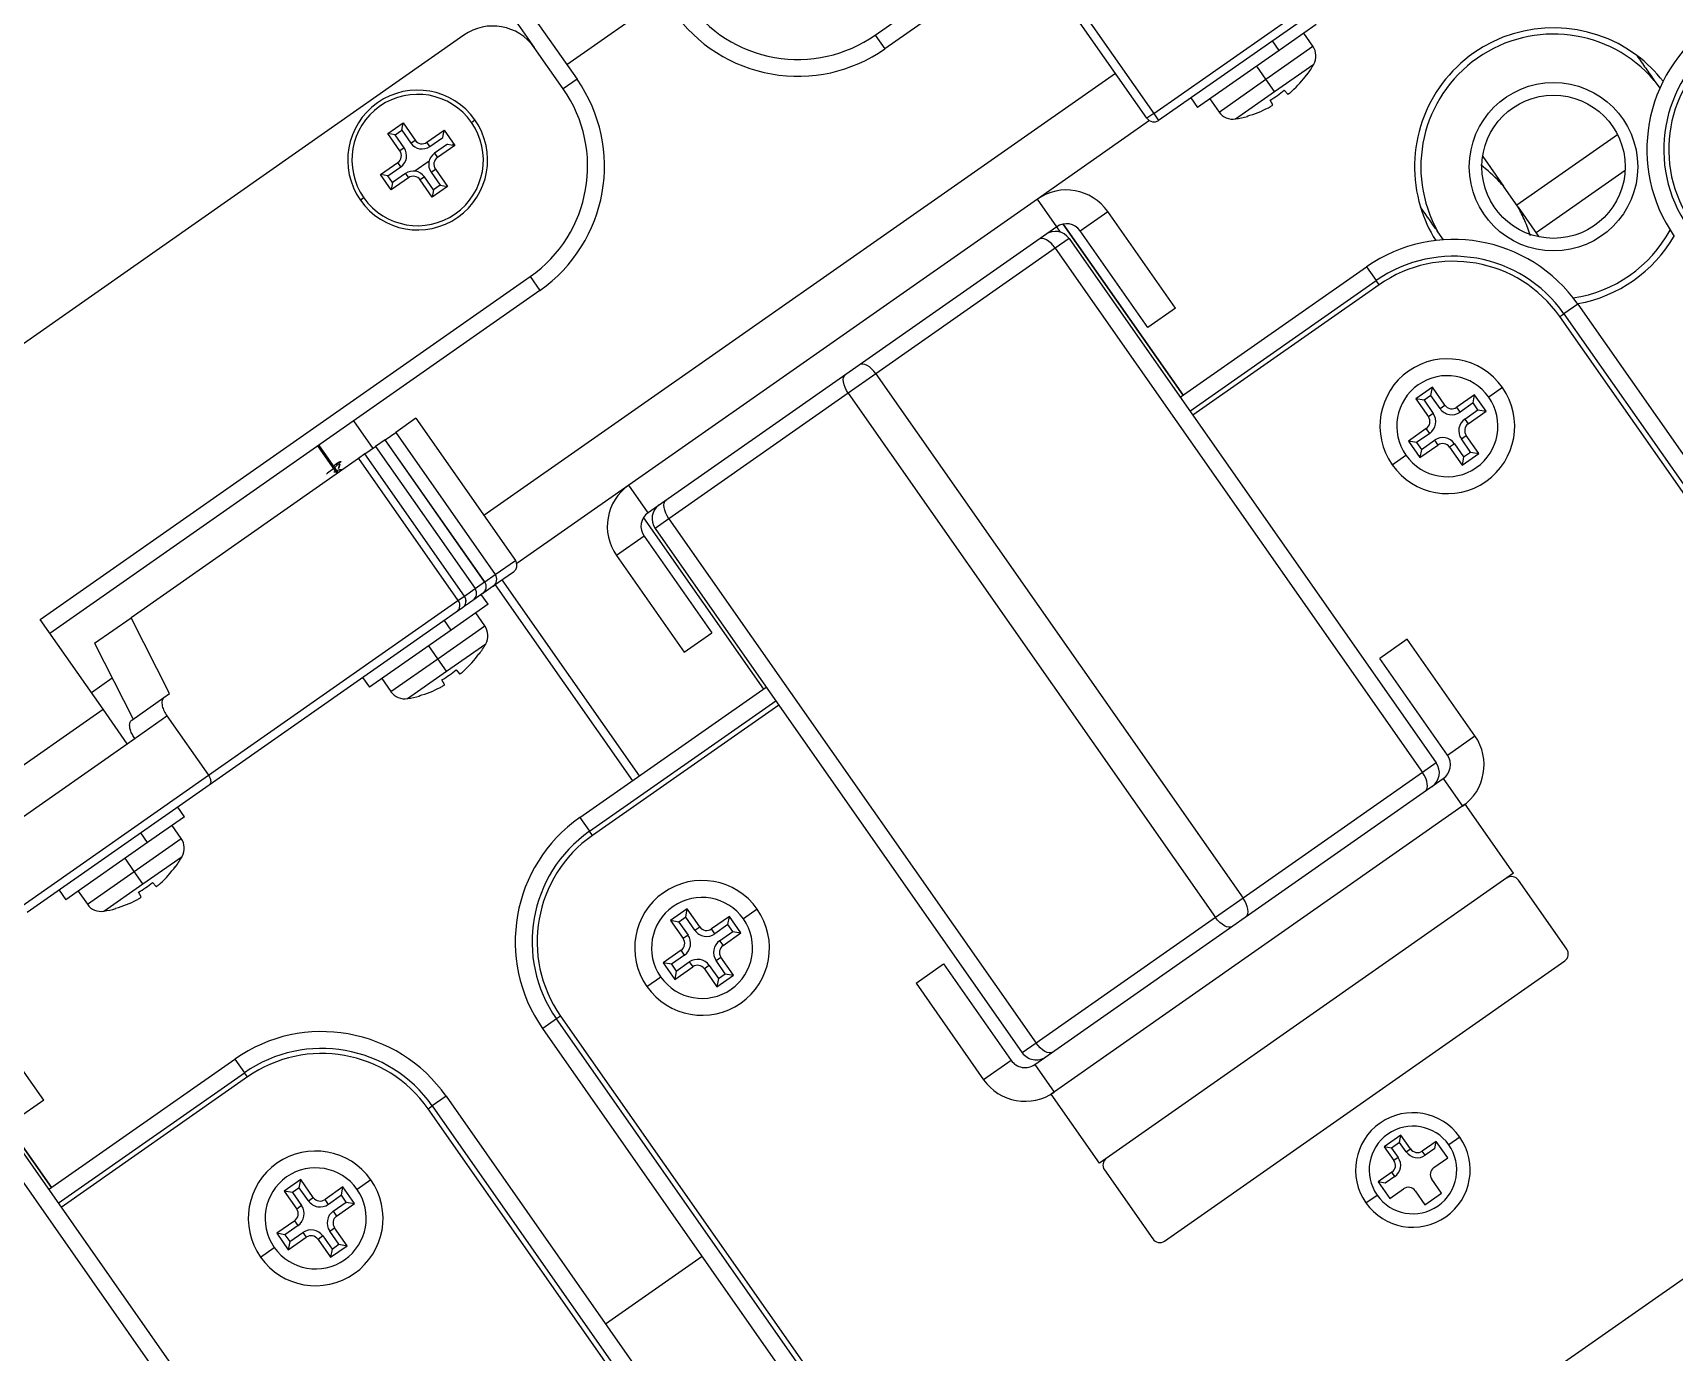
# Model space of a CAD drawing. Header units: millimetres. Extents: x 152904052 to 153933663, y 538271515 to 539240469.
# Drawn here: x 153458949.4 to 153459046.9, y 538574072.4 to 538574150.7 of the extents above; entities that cross this region are included whole.
import ezdxf

# ---------------------------------------------------------------- set-up
doc = ezdxf.new("R2010")
doc.units = ezdxf.units.MM
doc.layers.add('POWR', color=5, linetype='Continuous')

msp = doc.modelspace()

# ---------------------------------------------------------------- linework, layer by layer
at = {"layer": 'POWR', "color": 7}
for p, q in [((153458948.225, 538574194.108), (153458979.198, 538574149.873)), ((153458949.044, 538574194.681), (153458981.738, 538574147.99)), ((153458999.433, 538574150.614), (153459010.492, 538574158.357)), ((153459011.065, 538574157.538), (153459000.007, 538574149.794)), ((153459015.565, 538574145.673), (153459009.657, 538574154.11)), ((153459010.067, 538574154.397), (153459015.975, 538574145.96)), ((153458986.87, 538574152.865), (153458981.136, 538574148.85)), ((153459015.975, 538574145.96), (153459027.033, 538574153.703)), ((153459027.074, 538574153.121), (153459016.261, 538574145.55)), ((153459025.608, 538574151.24), (153459023.414, 538574149.704)), ((153458975.02, 538574150.61), (153458920.137, 538574112.181)), ((153458999.433, 538574150.614), (153459000.007, 538574149.794)), ((153459022.629, 538574147.996), (153459025.414, 538574149.946)), ((153459023.414, 538574149.704), (153459023.013, 538574150.277)), ((153459025.414, 538574149.946), (153459024.87, 538574150.724)), ((153458980.919, 538574147.416), (153458979.198, 538574149.873)), ((153459023.414, 538574149.704), (153459018.563, 538574146.307)), ((153459013.701, 538574148.335), (153458976.215, 538574122.088)), ((153458981.738, 538574147.99), (153458980.919, 538574147.416)), ((153459019.844, 538574146.046), (153459022.629, 538574147.996)), ((153459022.629, 538574147.996), (153459022.085, 538574148.773)), ((153459023.145, 538574147.259), (153459022.629, 538574147.996)), ((153459023.145, 538574147.259), (153459025.469, 538574148.886)), ((153459025.068, 538574148.29), (153459025.081, 538574148.274)), ((153459020.822, 538574145.632), (153459023.145, 538574147.259)), ((153459023.716, 538574147.343), (153459023.919, 538574147.102)), ((153459045.679, 538574147.92), (153459046.006, 538574147.453)), ((153459018.161, 538574146.88), (153459018.563, 538574146.307)), ((153459019.3, 538574146.823), (153459019.844, 538574146.046)), ((153459023.029, 538574146.479), (153459022.871, 538574146.752)), ((153458970.507, 538574144.764), (153458971.408, 538574145.395)), ((153458971.333, 538574144.968), (153458971.408, 538574145.395)), ((153458971.408, 538574145.395), (153458972.125, 538574144.371)), ((153458975.471, 538574145.433), (153458975.676, 538574145.576)), ((153459015.714, 538574145.533), (153459009.06, 538574140.874)), ((153459015.975, 538574145.96), (153459015.565, 538574145.673)), ((153459015.975, 538574145.96), (153459016.261, 538574145.55)), ((153459021.53, 538574145.787), (153459021.52, 538574145.805)), ((153458971.224, 538574143.74), (153458970.507, 538574144.764)), ((153458970.934, 538574144.689), (153458970.507, 538574144.764)), ((153458970.934, 538574144.689), (153458971.333, 538574144.968)), ((153458971.475, 538574143.916), (153458970.934, 538574144.689)), ((153458971.333, 538574144.968), (153458971.873, 538574144.195)), ((153458971.873, 538574144.195), (153458972.125, 538574144.371)), ((153458972.821, 538574144.249), (153458973.845, 538574144.966)), ((153458972.997, 538574143.997), (153458972.821, 538574144.249)), ((153458972.997, 538574143.997), (153458973.77, 538574144.538)), ((153458974.049, 538574144.14), (153458973.276, 538574143.599)), ((153458974.476, 538574144.064), (153458973.452, 538574143.347)), ((153458973.77, 538574144.538), (153458973.845, 538574144.966)), ((153458973.845, 538574144.966), (153458974.476, 538574144.064)), ((153458974.049, 538574144.14), (153458974.476, 538574144.064)), ((153458974.419, 538574144.146), (153458974.337, 538574144.089)), ((153459043.501, 538574144.696), (153459037.518, 538574140.507)), ((153458971.475, 538574143.916), (153458971.224, 538574143.74)), ((153458972.953, 538574143.12), (153458972.117, 538574142.534)), ((153458973.276, 538574143.599), (153458973.452, 538574143.347)), ((153459035.493, 538574143.399), (153459036.72, 538574141.646)), ((153458970.077, 538574142.327), (153458971.101, 538574143.044)), ((153458970.708, 538574141.426), (153458970.077, 538574142.327)), ((153458970.505, 538574142.252), (153458970.077, 538574142.327)), ((153458970.505, 538574142.252), (153458971.277, 538574142.793)), ((153458970.783, 538574141.853), (153458970.505, 538574142.252)), ((153458971.732, 538574142.143), (153458970.708, 538574141.426)), ((153458971.556, 538574142.394), (153458970.783, 538574141.853)), ((153458971.277, 538574142.793), (153458971.101, 538574143.044)), ((153458971.556, 538574142.394), (153458971.732, 538574142.143)), ((153458972.68, 538574142.196), (153458972.428, 538574142.02)), ((153458973.221, 538574141.424), (153458972.68, 538574142.196)), ((153458973.078, 538574142.475), (153458973.329, 538574142.651)), ((153458973.078, 538574142.475), (153458973.619, 538574141.703)), ((153458973.329, 538574142.651), (153458974.046, 538574141.627)), ((153459043.943, 538574142.565), (153459038.664, 538574138.869)), ((153458970.783, 538574141.853), (153458970.708, 538574141.426)), ((153458973.145, 538574140.996), (153458972.428, 538574142.02)), ((153458974.046, 538574141.627), (153458973.145, 538574140.996)), ((153458973.221, 538574141.424), (153458973.145, 538574140.996)), ((153458973.619, 538574141.703), (153458973.221, 538574141.424)), ((153458973.619, 538574141.703), (153458974.046, 538574141.627)), ((153459037.6, 538574140.389), (153459036.72, 538574141.646)), ((153458969.082, 538574140.959), (153458968.877, 538574140.815)), ((153459009.06, 538574140.874), (153458984.814, 538574123.896)), ((153459010.208, 538574139.236), (153459009.06, 538574140.874)), ((153459011.6, 538574138.99), (153459013.239, 538574140.138)), ((153459017.254, 538574134.403), (153459013.239, 538574140.138)), ((153459037.6, 538574140.389), (153459038.828, 538574138.636)), ((153459010.208, 538574139.236), (153458985.961, 538574122.258)), ((153459010.198, 538574139.229), (153459010.418, 538574138.914)), ((153459010.584, 538574139.397), (153459017.706, 538574129.227)), ((153459017.706, 538574129.227), (153459010.585, 538574139.397)), ((153459010.945, 538574138.532), (153459010.126, 538574137.958)), ((153459010.945, 538574138.532), (153459032.741, 538574107.404)), ((153459015.615, 538574133.256), (153459011.6, 538574138.99)), ((153459033.166, 538574138.462), (153459032.839, 538574138.929)), ((153459010.126, 538574137.958), (153458999.477, 538574130.501)), ((153459010.126, 538574137.958), (153459031.922, 538574106.83)), ((153458949.874, 538574115.912), (153458978.954, 538574136.274)), ((153458978.954, 538574136.274), (153458979.528, 538574135.455)), ((153459017.541, 538574129.111), (153459028.6, 538574136.855)), ((153459028.6, 538574136.855), (153459029.173, 538574136.035)), ((153458979.528, 538574135.455), (153458950.448, 538574115.093)), ((153459018.115, 538574128.292), (153459029.173, 538574136.035)), ((153459029.345, 538574135.79), (153459018.287, 538574128.046)), ((153459029.345, 538574135.79), (153459029.173, 538574136.035)), ((153459017.254, 538574134.403), (153459015.615, 538574133.256)), ((153459041.134, 538574134.644), (153459040.315, 538574134.071)), ((153459041.134, 538574134.644), (153459073.828, 538574087.953)), ((153459040.069, 538574133.899), (153459040.315, 538574134.071)), ((153459070.292, 538574090.736), (153459040.069, 538574133.899)), ((153459040.315, 538574134.071), (153459071.288, 538574089.837)), ((153458999.477, 538574130.501), (153458997.839, 538574129.354)), ((153458999.477, 538574130.501), (153459021.273, 538574099.374)), ((153459032.508, 538574129.703), (153459031.525, 538574129.015)), ((153459032.422, 538574129.214), (153459032.508, 538574129.703)), ((153459033.254, 538574128.638), (153459032.508, 538574129.703)), ((153459036.67, 538574129.687), (153459035.851, 538574129.114)), ((153458997.839, 538574129.354), (153458987.19, 538574121.898)), ((153458997.839, 538574129.354), (153459019.634, 538574098.227)), ((153459031.525, 538574129.015), (153459032.271, 538574127.95)), ((153459032.015, 538574128.929), (153459031.525, 538574129.015)), ((153459032.422, 538574129.214), (153459032.015, 538574128.929)), ((153459032.015, 538574128.929), (153459032.559, 538574128.152)), ((153459032.966, 538574128.437), (153459032.422, 538574129.214)), ((153459032.966, 538574128.437), (153459033.254, 538574128.638)), ((153459035.015, 538574129.261), (153459033.95, 538574128.516)), ((153459034.152, 538574128.228), (153459033.95, 538574128.516)), ((153459034.929, 538574128.772), (153459034.152, 538574128.228)), ((153459034.929, 538574128.772), (153459035.015, 538574129.261)), ((153459035.214, 538574128.364), (153459034.929, 538574128.772)), ((153459035.704, 538574128.278), (153459035.015, 538574129.261)), ((153458968.469, 538574127.712), (153458969.617, 538574126.073)), ((153458972.172, 538574127.863), (153458970.976, 538574127.025)), ((153458972.172, 538574127.863), (153458978.08, 538574119.425)), ((153459032.559, 538574128.152), (153459032.271, 538574127.95)), ((153459034.437, 538574127.82), (153459035.214, 538574128.364)), ((153459034.437, 538574127.82), (153459034.639, 538574127.533)), ((153459034.639, 538574127.533), (153459035.704, 538574128.278)), ((153459035.214, 538574128.364), (153459035.704, 538574128.278)), ((153458970.347, 538574126.585), (153458969.776, 538574126.185)), ((153458970.347, 538574126.585), (153458970.349, 538574126.587)), ((153458976.255, 538574118.148), (153458970.347, 538574126.585)), ((153458970.349, 538574126.587), (153458970.976, 538574127.025)), ((153458976.257, 538574118.149), (153458970.349, 538574126.587)), ((153458970.976, 538574127.025), (153458976.884, 538574118.588)), ((153459032.148, 538574127.254), (153459031.083, 538574126.508)), ((153459031.083, 538574126.508), (153459031.772, 538574125.525)), ((153459031.573, 538574126.422), (153459031.083, 538574126.508)), ((153459032.35, 538574126.966), (153459031.573, 538574126.422)), ((153459031.858, 538574126.014), (153459032.635, 538574126.558)), ((153459032.35, 538574126.966), (153459032.148, 538574127.254)), ((153459032.635, 538574126.558), (153459032.837, 538574126.271)), ((153459034.228, 538574126.635), (153459034.516, 538574126.836)), ((153459034.772, 538574125.858), (153459034.228, 538574126.635)), ((153459035.262, 538574125.771), (153459034.516, 538574126.836)), ((153458967.499, 538574124.591), (153458966.352, 538574126.229)), ((153458967.569, 538574124.639), (153458966.421, 538574126.278)), ((153458969.147, 538574125.745), (153458968.764, 538574125.476)), ((153458969.147, 538574125.745), (153458969.149, 538574125.746)), ((153458975.055, 538574117.308), (153458969.147, 538574125.745)), ((153458969.149, 538574125.746), (153458969.776, 538574126.185)), ((153458975.057, 538574117.309), (153458969.149, 538574125.746)), ((153458969.776, 538574126.185), (153458975.684, 538574117.748)), ((153459030.117, 538574125.099), (153459030.936, 538574125.672)), ((153459031.573, 538574126.422), (153459031.858, 538574126.014)), ((153459031.772, 538574125.525), (153459032.837, 538574126.271)), ((153459031.858, 538574126.014), (153459031.772, 538574125.525)), ((153459033.821, 538574126.349), (153459033.533, 538574126.148)), ((153459033.533, 538574126.148), (153459034.279, 538574125.083)), ((153459033.821, 538574126.349), (153459034.365, 538574125.572)), ((153459034.279, 538574125.083), (153459035.262, 538574125.771)), ((153459034.365, 538574125.572), (153459034.279, 538574125.083)), ((153459034.365, 538574125.572), (153459034.772, 538574125.858)), ((153459034.772, 538574125.858), (153459035.262, 538574125.771)), ((153458968.764, 538574125.476), (153458955.264, 538574116.024)), ((153458967.527, 538574125.221), (153458967.299, 538574125.024)), ((153458967.359, 538574125.103), (153458967.527, 538574125.221)), ((153458967.811, 538574124.809), (153458967.623, 538574124.811)), ((153458968.764, 538574125.476), (153458974.671, 538574117.039)), ((153458984.814, 538574123.896), (153458978.155, 538574119.234)), ((153458985.961, 538574122.258), (153458984.814, 538574123.896)), ((153458985.68, 538574121.959), (153458992.801, 538574111.788)), ((153458987.19, 538574121.898), (153458986.37, 538574121.324)), ((153458986.412, 538574122.574), (153458986.43, 538574122.548)), ((153458987.19, 538574121.898), (153459008.986, 538574090.77)), ((153458985.715, 538574120.865), (153458984.077, 538574119.718)), ((153458985.715, 538574120.865), (153458989.73, 538574115.131)), ((153458986.37, 538574121.324), (153459008.166, 538574090.196)), ((153458984.077, 538574119.718), (153458988.092, 538574113.984)), ((153458977.957, 538574118.729), (153458976.762, 538574117.892)), ((153458976.884, 538574118.588), (153458978.08, 538574119.425)), ((153458975.057, 538574117.309), (153458975.684, 538574117.748)), ((153458975.684, 538574117.748), (153458976.255, 538574118.148)), ((153458976.255, 538574118.148), (153458976.257, 538574118.149)), ((153458976.257, 538574118.149), (153458976.884, 538574118.588)), ((153458976.762, 538574117.892), (153458976.353, 538574117.606)), ((153458976.886, 538574117.979), (153458985.031, 538574106.347)), ((153458985.441, 538574106.634), (153458977.296, 538574118.266)), ((153458959.863, 538574106.67), (153458974.671, 538574117.039)), ((153458976.458, 538574116.825), (153458974.265, 538574115.289)), ((153458974.671, 538574117.039), (153458975.055, 538574117.308)), ((153458975.055, 538574117.308), (153458975.057, 538574117.309)), ((153458975.153, 538574116.766), (153458975.109, 538574116.83)), ((153458975.153, 538574116.766), (153458975.125, 538574116.746)), ((153458975.562, 538574117.052), (153458975.153, 538574116.766)), ((153458976.133, 538574117.452), (153458975.562, 538574117.052)), ((153458976.458, 538574116.825), (153458976.057, 538574117.399)), ((153458976.325, 538574117.586), (153458976.134, 538574117.453)), ((153458976.353, 538574117.606), (153458976.309, 538574117.67)), ((153458976.353, 538574117.606), (153458976.325, 538574117.586)), ((153458953.603, 538574110.588), (153458949.874, 538574115.912)), ((153458953.094, 538574114.505), (153458955.264, 538574116.024)), ((153458957.555, 538574111.524), (153458955.264, 538574116.024)), ((153458974.556, 538574116.348), (153458959.903, 538574106.088)), ((153458974.265, 538574115.289), (153458973.864, 538574115.863)), ((153458974.933, 538574116.612), (153458974.556, 538574116.348)), ((153458975.125, 538574116.746), (153458974.934, 538574116.613)), ((153458976.265, 538574115.532), (153458975.721, 538574116.309)), ((153458974.265, 538574115.289), (153458969.414, 538574111.892)), ((153458973.48, 538574113.582), (153458976.265, 538574115.532)), ((153458988.092, 538574113.984), (153458989.73, 538574115.131)), ((153458953.094, 538574114.505), (153458955.385, 538574110.005)), ((153458973.48, 538574113.582), (153458972.936, 538574114.359)), ((153458973.996, 538574112.845), (153458976.32, 538574114.472)), ((153458975.918, 538574113.875), (153458975.932, 538574113.859)), ((153459031.02, 538574114.744), (153459029.381, 538574113.597)), ((153459035.035, 538574109.01), (153459031.02, 538574114.744)), ((153458970.695, 538574111.632), (153458973.48, 538574113.582)), ((153458973.996, 538574112.845), (153458973.48, 538574113.582)), ((153458974.567, 538574112.929), (153458974.77, 538574112.687)), ((153459033.396, 538574107.863), (153459029.381, 538574113.597)), ((153458954.148, 538574112.435), (153458952.914, 538574111.571)), ((153458969.012, 538574112.466), (153458969.414, 538574111.892)), ((153458970.151, 538574112.409), (153458970.695, 538574111.632)), ((153458971.673, 538574111.218), (153458973.996, 538574112.845)), ((153458973.88, 538574112.064), (153458973.722, 538574112.337)), ((153458981.908, 538574104.161), (153458992.967, 538574111.904)), ((153458955.305, 538574109.948), (153458957.217, 538574111.287)), ((153458957.217, 538574111.287), (153458957.555, 538574111.524)), ((153458972.381, 538574111.373), (153458972.371, 538574111.391)), ((153458982.482, 538574103.342), (153458993.54, 538574111.085)), ((153458947.049, 538574105.999), (153458953.603, 538574110.588)), ((153458955.037, 538574108.54), (153458953.603, 538574110.588)), ((153458955.037, 538574108.54), (153458957.396, 538574110.192)), ((153458957.396, 538574110.192), (153458959.863, 538574106.67)), ((153458993.712, 538574110.839), (153458982.654, 538574103.096)), ((153459033.396, 538574107.863), (153459035.035, 538574109.01)), ((153458948.483, 538574103.951), (153458955.037, 538574108.54)), ((153459032.741, 538574107.404), (153459031.922, 538574106.83)), ((153458948.804, 538574098.926), (153458959.863, 538574106.67)), ((153458959.903, 538574106.088), (153458949.091, 538574098.517)), ((153459008.904, 538574089.492), (153459033.151, 538574106.47)), ((153459031.922, 538574106.83), (153459021.273, 538574099.374)), ((153459033.151, 538574106.47), (153459034.298, 538574104.832)), ((153458958.437, 538574104.207), (153458956.244, 538574102.671)), ((153458958.437, 538574104.207), (153458958.036, 538574104.78)), ((153458981.908, 538574104.161), (153458982.482, 538574103.342)), ((153459034.462, 538574104.946), (153459009.887, 538574087.739)), ((153459037.33, 538574100.851), (153459034.462, 538574104.946)), ((153458956.244, 538574102.671), (153458955.842, 538574103.244)), ((153458958.244, 538574102.913), (153458957.7, 538574103.69)), ((153458982.654, 538574103.096), (153458982.482, 538574103.342)), ((153458956.244, 538574102.671), (153458951.392, 538574099.274)), ((153458955.459, 538574100.963), (153458958.244, 538574102.913)), ((153458955.459, 538574100.963), (153458954.915, 538574101.74)), ((153458955.975, 538574100.226), (153458958.298, 538574101.853)), ((153458957.897, 538574101.256), (153458957.911, 538574101.24)), ((153458952.674, 538574099.013), (153458955.459, 538574100.963)), ((153458953.652, 538574098.599), (153458955.975, 538574100.226)), ((153458955.975, 538574100.226), (153458955.459, 538574100.963)), ((153458956.546, 538574100.31), (153458956.748, 538574100.068)), ((153459037.33, 538574100.851), (153459012.755, 538574083.643)), ((153459040.484, 538574096.345), (153459037.616, 538574100.441)), ((153458950.991, 538574099.847), (153458951.392, 538574099.274)), ((153458952.13, 538574099.79), (153458952.674, 538574099.013)), ((153458955.859, 538574099.445), (153458955.701, 538574099.719)), ((153459021.273, 538574099.374), (153459019.634, 538574098.227)), ((153458954.36, 538574098.754), (153458954.349, 538574098.772)), ((153458988.274, 538574098.73), (153458987.291, 538574098.042)), ((153458988.188, 538574098.241), (153458988.274, 538574098.73)), ((153458989.02, 538574097.665), (153458988.274, 538574098.73)), ((153458990.781, 538574098.288), (153458989.716, 538574097.542)), ((153458990.695, 538574097.799), (153458990.781, 538574098.288)), ((153458991.469, 538574097.305), (153458990.781, 538574098.288)), ((153458992.436, 538574098.714), (153458991.617, 538574098.141)), ((153458987.291, 538574098.042), (153458988.037, 538574096.977)), ((153458987.781, 538574097.955), (153458987.291, 538574098.042)), ((153458988.188, 538574098.241), (153458987.781, 538574097.955)), ((153458987.781, 538574097.955), (153458988.325, 538574097.178)), ((153458988.732, 538574097.464), (153458988.188, 538574098.241)), ((153458988.732, 538574097.464), (153458989.02, 538574097.665)), ((153458989.918, 538574097.255), (153458989.716, 538574097.542)), ((153458990.695, 538574097.799), (153458989.918, 538574097.255)), ((153458990.203, 538574096.847), (153458990.98, 538574097.391)), ((153458990.405, 538574096.559), (153458991.469, 538574097.305)), ((153458990.98, 538574097.391), (153458990.695, 538574097.799)), ((153458990.98, 538574097.391), (153458991.469, 538574097.305)), ((153459019.634, 538574098.227), (153459008.986, 538574090.77)), ((153458988.325, 538574097.178), (153458988.037, 538574096.977)), ((153458990.203, 538574096.847), (153458990.405, 538574096.559)), ((153458987.914, 538574096.281), (153458986.849, 538574095.535)), ((153458986.849, 538574095.535), (153458987.537, 538574094.552)), ((153458987.339, 538574095.449), (153458986.849, 538574095.535)), ((153458988.116, 538574095.993), (153458987.339, 538574095.449)), ((153458987.339, 538574095.449), (153458987.624, 538574095.041)), ((153458987.624, 538574095.041), (153458988.401, 538574095.585)), ((153458988.116, 538574095.993), (153458987.914, 538574096.281)), ((153458988.401, 538574095.585), (153458988.602, 538574095.298)), ((153458989.587, 538574095.376), (153458989.299, 538574095.175)), ((153458989.587, 538574095.376), (153458990.131, 538574094.599)), ((153458989.994, 538574095.662), (153458990.282, 538574095.863)), ((153458990.538, 538574094.884), (153458989.994, 538574095.662)), ((153458991.027, 538574094.798), (153458990.282, 538574095.863)), ((153459001.858, 538574094.324), (153459003.496, 538574095.472)), ((153459003.496, 538574095.472), (153459007.511, 538574089.738)), ((153459016.606, 538574079.015), (153459040.361, 538574095.649)), ((153458985.883, 538574094.126), (153458986.702, 538574094.699)), ((153458987.537, 538574094.552), (153458988.602, 538574095.298)), ((153458987.624, 538574095.041), (153458987.537, 538574094.552)), ((153458989.299, 538574095.175), (153458990.044, 538574094.11)), ((153458990.044, 538574094.11), (153458991.027, 538574094.798)), ((153458990.131, 538574094.599), (153458990.044, 538574094.11)), ((153458990.131, 538574094.599), (153458990.538, 538574094.884)), ((153458990.538, 538574094.884), (153458991.027, 538574094.798)), ((153459001.858, 538574094.324), (153459005.873, 538574088.59)), ((153458950.083, 538574087.37), (153458946.068, 538574093.104)), ((153458943.414, 538574092.364), (153458950.535, 538574082.193)), ((153458950.536, 538574082.194), (153458943.415, 538574092.364)), ((153458943.775, 538574091.498), (153458965.57, 538574060.37)), ((153458980.517, 538574092.2), (153458979.698, 538574091.626)), ((153459012.392, 538574044.934), (153458979.698, 538574091.626)), ((153458980.763, 538574092.372), (153458980.517, 538574092.2)), ((153459011.49, 538574047.965), (153458980.517, 538574092.2)), ((153458980.763, 538574092.372), (153459010.986, 538574049.209)), ((153458942.955, 538574090.925), (153458964.751, 538574059.797)), ((153459008.986, 538574090.77), (153459008.166, 538574090.196)), ((153459067.11, 538574090.573), (153459012.227, 538574052.144)), ((153458950.371, 538574082.078), (153458961.429, 538574089.821)), ((153458961.429, 538574089.821), (153458962.003, 538574089.002)), ((153459007.511, 538574089.738), (153459005.873, 538574088.59)), ((153459008.904, 538574089.492), (153459010.051, 538574087.854)), ((153458950.944, 538574081.259), (153458962.003, 538574089.002)), ((153458962.175, 538574088.756), (153458951.116, 538574081.013)), ((153458962.175, 538574088.756), (153458962.003, 538574089.002)), ((153458973.964, 538574087.611), (153458973.145, 538574087.038)), ((153458973.964, 538574087.611), (153459006.658, 538574040.919)), ((153459012.755, 538574083.643), (153459009.887, 538574087.739)), ((153458950.083, 538574087.37), (153458948.445, 538574086.223)), ((153458972.899, 538574086.865), (153458973.145, 538574087.038)), ((153459003.122, 538574043.702), (153458972.899, 538574086.865)), ((153458973.145, 538574087.038), (153459004.118, 538574042.803)), ((153459030.639, 538574085.301), (153459029.656, 538574084.612)), ((153459029.656, 538574084.612), (153459030.229, 538574083.793)), ((153459030.083, 538574084.537), (153459029.656, 538574084.612)), ((153459030.563, 538574084.873), (153459030.083, 538574084.537)), ((153459030.563, 538574084.873), (153459030.639, 538574085.301)), ((153459030.961, 538574084.305), (153459030.563, 538574084.873)), ((153459031.212, 538574084.481), (153459030.639, 538574085.301)), ((153459032.728, 538574084.932), (153459031.909, 538574084.359)), ((153459032.652, 538574084.505), (153459032.728, 538574084.932)), ((153459033.416, 538574083.949), (153459032.728, 538574084.932)), ((153459034.137, 538574085.186), (153459033.481, 538574084.727)), ((153459030.083, 538574084.537), (153459030.481, 538574083.969)), ((153459030.481, 538574083.969), (153459030.229, 538574083.793)), ((153459030.961, 538574084.305), (153459031.212, 538574084.481)), ((153459032.085, 538574084.107), (153459031.909, 538574084.359)), ((153459032.652, 538574084.505), (153459032.085, 538574084.107)), ((153459032.597, 538574083.376), (153459033.416, 538574083.949)), ((153458965.338, 538574082.67), (153458964.355, 538574081.982)), ((153458965.252, 538574082.181), (153458965.338, 538574082.67)), ((153458966.084, 538574081.605), (153458965.338, 538574082.67)), ((153458969.5, 538574082.654), (153458968.681, 538574082.081)), ((153459013.042, 538574083.234), (153459015.91, 538574079.138)), ((153459030.106, 538574083.097), (153459029.287, 538574082.523)), ((153459030.282, 538574082.845), (153459029.715, 538574082.448)), ((153459030.282, 538574082.845), (153459030.106, 538574083.097)), ((153459033.048, 538574081.86), (153459032.474, 538574082.679)), ((153458964.844, 538574081.895), (153458964.355, 538574081.982)), ((153458964.355, 538574081.982), (153458965.101, 538574080.917)), ((153458965.252, 538574082.181), (153458964.844, 538574081.895)), ((153458964.844, 538574081.895), (153458965.388, 538574081.118)), ((153458965.796, 538574081.403), (153458965.252, 538574082.181)), ((153458967.845, 538574082.228), (153458966.78, 538574081.482)), ((153458967.759, 538574081.739), (153458966.982, 538574081.194)), ((153458967.759, 538574081.739), (153458967.845, 538574082.228)), ((153458968.044, 538574081.331), (153458967.759, 538574081.739)), ((153458968.533, 538574081.245), (153458967.845, 538574082.228)), ((153459028.566, 538574081.286), (153459029.222, 538574081.745)), ((153459029.287, 538574082.523), (153459029.976, 538574081.54)), ((153459029.715, 538574082.448), (153459029.287, 538574082.523)), ((153459029.976, 538574081.54), (153459030.795, 538574082.114)), ((153459031.491, 538574081.991), (153459032.065, 538574081.172)), ((153459032.065, 538574081.172), (153459033.048, 538574081.86)), ((153458965.388, 538574081.118), (153458965.101, 538574080.917)), ((153458965.796, 538574081.403), (153458966.084, 538574081.605)), ((153458966.982, 538574081.194), (153458966.78, 538574081.482)), ((153458967.267, 538574080.787), (153458968.044, 538574081.331)), ((153458967.267, 538574080.787), (153458967.468, 538574080.499)), ((153458967.468, 538574080.499), (153458968.533, 538574081.245)), ((153458968.044, 538574081.331), (153458968.533, 538574081.245)), ((153458964.978, 538574080.22), (153458963.913, 538574079.475)), ((153458965.179, 538574079.933), (153458964.402, 538574079.388)), ((153458965.179, 538574079.933), (153458964.978, 538574080.22)), ((153458967.058, 538574079.601), (153458967.345, 538574079.803)), ((153458968.091, 538574078.738), (153458967.345, 538574079.803)), ((153458964.402, 538574079.388), (153458963.913, 538574079.475)), ((153458963.913, 538574079.475), (153458964.601, 538574078.492)), ((153458964.402, 538574079.388), (153458964.688, 538574078.981)), ((153458964.601, 538574078.492), (153458965.666, 538574079.237)), ((153458964.688, 538574078.981), (153458964.601, 538574078.492)), ((153458964.688, 538574078.981), (153458965.465, 538574079.525)), ((153458965.465, 538574079.525), (153458965.666, 538574079.237)), ((153458966.65, 538574079.316), (153458966.363, 538574079.115)), ((153458966.363, 538574079.115), (153458967.108, 538574078.05)), ((153458966.65, 538574079.316), (153458967.194, 538574078.539)), ((153458967.602, 538574078.824), (153458967.058, 538574079.601)), ((153458967.194, 538574078.539), (153458967.602, 538574078.824)), ((153458967.602, 538574078.824), (153458968.091, 538574078.738)), ((153458962.946, 538574078.066), (153458963.766, 538574078.639)), ((153458967.108, 538574078.05), (153458968.091, 538574078.738)), ((153458967.194, 538574078.539), (153458967.108, 538574078.05)), ((153458983.428, 538574074.095), (153458989.162, 538574078.11))]:
    msp.add_line(p, q, dxfattribs=at)
at = {"layer": 'POWR', "color": 7, "flags": 128}
for points in [[(153459010.126, 538574137.958), (153459010.006, 538574138.112), (153459009.875, 538574138.25), (153459009.738, 538574138.365), (153459009.6, 538574138.453), (153459009.467, 538574138.512), (153459009.343, 538574138.538), (153459009.234, 538574138.531), (153459009.143, 538574138.49)], [(153458997.839, 538574129.354), (153458997.735, 538574129.52), (153458997.65, 538574129.69), (153458997.589, 538574129.858), (153458997.553, 538574130.018), (153458997.544, 538574130.163), (153458997.562, 538574130.288), (153458997.606, 538574130.389), (153458997.675, 538574130.46)], [(153458999.477, 538574130.501), (153458999.357, 538574130.656), (153458999.226, 538574130.793), (153458999.089, 538574130.908), (153458998.951, 538574130.997), (153458998.818, 538574131.055), (153458998.694, 538574131.081), (153458998.585, 538574131.074), (153458998.494, 538574131.034)], [(153458987.19, 538574121.898), (153458987.086, 538574122.063), (153458987.001, 538574122.233), (153458986.94, 538574122.401), (153458986.904, 538574122.561), (153458986.895, 538574122.706), (153458986.913, 538574122.832), (153458986.957, 538574122.932), (153458987.026, 538574123.004)], [(153459032.086, 538574105.724), (153459032.155, 538574105.796), (153459032.199, 538574105.896), (153459032.217, 538574106.022), (153459032.207, 538574106.167), (153459032.171, 538574106.327), (153459032.11, 538574106.495), (153459032.026, 538574106.665), (153459031.922, 538574106.83)], [(153459021.437, 538574098.268), (153459021.506, 538574098.339), (153459021.55, 538574098.44), (153459021.568, 538574098.565), (153459021.558, 538574098.71), (153459021.522, 538574098.87), (153459021.461, 538574099.038), (153459021.377, 538574099.208), (153459021.273, 538574099.374)], [(153459020.618, 538574097.694), (153459020.527, 538574097.654), (153459020.417, 538574097.647), (153459020.293, 538574097.673), (153459020.16, 538574097.731), (153459020.022, 538574097.82), (153459019.885, 538574097.935), (153459019.754, 538574098.072), (153459019.634, 538574098.227)], [(153459009.969, 538574090.238), (153459009.878, 538574090.197), (153459009.768, 538574090.19), (153459009.644, 538574090.216), (153459009.511, 538574090.275), (153459009.373, 538574090.363), (153459009.236, 538574090.478), (153459009.105, 538574090.616), (153459008.986, 538574090.77)]]:
    msp.add_lwpolyline(points, dxfattribs=at)
at = {"layer": 'POWR', "color": 7}
for radius in [5, 4.25]:
    msp.add_circle((153459039.699, 538574142.796), radius, dxfattribs=at)
for centre, radius, start, end in [((153458994.845, 538574157.167), 9, 214.99999, 304.99999), ((153458994.845, 538574157.167), 8, 214.99999, 304.99999), ((153458976.741, 538574148.153), 3, 34.99999, 124.99999), ((153459039.699, 538574142.796), 8.25, 53.19487, 196.80513), ((153459054.241, 538574143.822), 9, 124.99999, 214.99999), ((153459024.595, 538574149.373), 1, 330.8721, 34.99999), ((153459039.699, 538574142.796), 7.875, 40.59372, 209.40628), ((153459054.241, 538574143.822), 8, 124.99999, 214.99999), ((153459054.241, 538574143.822), 7.7, 124.99999, 214.99999), ((153459039.699, 538574142.796), 8.25, 37.96941, 53.19487), ((153458974.366, 538574142.827), 9, 304.99999, 34.99999), ((153459019.766, 538574152.086), 6.521, 312.48484, 324.39174), ((153459019.791, 538574152.05), 6.5, 324.47856, 330.8721), ((153458972.277, 538574143.196), 4.15, 34.99999, 214.99999), ((153458972.277, 538574143.196), 3.9, 34.99999, 214.99999), ((153458974.366, 538574142.827), 8, 304.99999, 34.99999), ((153459019.682, 538574152.205), 6.318, 300.31855, 309.68145), ((153459020.663, 538574146.62), 1, 214.99999, 279.1279), ((153459019.765, 538574152.086), 6.521, 285.60826, 297.51517), ((153458972.277, 538574143.196), 4.15, 214.99999, 34.99999), ((153458972.277, 538574143.196), 3.9, 214.99999, 34.99999), ((153459015.975, 538574145.96), 0.5, 214.99999, 304.99999), ((153459019.791, 538574152.05), 6.5, 279.1279, 285.52144), ((153458972.534, 538574144.658), 0.807, 214.99999, 304.99999), ((153458972.534, 538574144.658), 0.5, 214.99999, 304.99999), ((153458970.814, 538574143.454), 0.5, 304.99999, 34.99999), ((153458970.814, 538574143.454), 0.807, 304.99999, 34.99999), ((153458973.739, 538574142.938), 0.807, 124.99999, 214.99999), ((153458973.739, 538574142.938), 0.5, 124.99999, 214.99999), ((153458972.019, 538574141.733), 0.807, 34.99999, 124.99999), ((153458972.019, 538574141.733), 0.5, 34.99999, 124.99999), ((153459010.781, 538574138.417), 3, 34.99999, 124.99999), ((153459039.699, 538574142.796), 8.25, 196.80513, 212.03059), ((153459010.781, 538574138.417), 1, 34.99999, 124.99999), ((153459010.126, 538574137.958), 1, 34.99999, 124.99999), ((153459033.762, 538574129.482), 9, 34.99999, 124.99999), ((153459039.699, 538574142.796), 7.875, 278.52026, 331.47973), ((153459039.699, 538574142.796), 8.25, 280.08886, 330.10308), ((153459033.762, 538574129.482), 8, 34.99999, 124.99999), ((153459033.762, 538574129.482), 7.7, 34.99999, 124.99999), ((153459033.394, 538574127.393), 4, 34.99999, 214.99999), ((153459033.394, 538574127.393), 3, 34.99999, 214.99999), ((153459033.394, 538574127.393), 4, 214.99999, 34.99999), ((153459033.394, 538574127.393), 3, 214.99999, 34.99999), ((153459033.664, 538574128.925), 0.5, 214.99999, 304.99999), ((153459031.862, 538574127.663), 0.5, 304.99999, 34.99999), ((153459031.862, 538574127.663), 0.851, 304.99999, 34.99999), ((153459033.664, 538574128.925), 0.851, 214.99999, 304.99999), ((153459034.926, 538574127.123), 0.851, 124.99999, 214.99999), ((153459034.926, 538574127.123), 0.5, 124.99999, 214.99999), ((153459033.123, 538574125.861), 0.851, 34.99999, 124.99999), ((153459033.123, 538574125.861), 0.5, 34.99999, 124.99999), ((153458986.534, 538574121.439), 3, 124.99999, 214.99999), ((153458987.19, 538574121.898), 1, 124.99999, 214.99999), ((153458986.534, 538574121.439), 1, 124.99999, 214.99999), ((153458975.275, 538574117.461), 0.499, 305.06996, 35.06979), ((153458975.847, 538574117.861), 0.499, 305.06996, 35.06979), ((153458975.848, 538574117.863), 0.5, 304.99999, 34.99999), ((153458976.475, 538574118.301), 0.499, 305.06996, 35.06979), ((153458974.647, 538574117.021), 0.499, 305.06996, 35.06979), ((153458974.648, 538574117.022), 0.5, 304.99999, 34.99999), ((153458975.166, 538574116.841), 0.103, 217.41589, 246.51653), ((153458976.366, 538574117.681), 0.103, 217.41589, 246.51653), ((153458975.446, 538574114.958), 1, 330.8721, 34.99999), ((153458970.617, 538574117.672), 6.521, 312.48484, 324.39174), ((153458970.642, 538574117.635), 6.5, 324.47856, 330.8721), ((153458970.533, 538574117.791), 6.318, 300.31855, 309.68145), ((153458970.616, 538574117.671), 6.521, 285.60826, 297.51517), ((153458971.514, 538574112.205), 1, 214.99999, 279.1279), ((153458970.642, 538574117.635), 6.5, 279.1279, 285.52144), ((153459032.577, 538574107.289), 3, 304.99999, 34.99999), ((153459031.922, 538574106.83), 1, 304.99999, 34.99999), ((153459032.577, 538574107.289), 1, 304.99999, 34.99999), ((153458987.07, 538574096.788), 9, 124.99999, 214.99999), ((153458987.07, 538574096.788), 8, 124.99999, 214.99999), ((153458957.425, 538574102.34), 1, 330.8721, 34.99999), ((153458987.07, 538574096.788), 7.7, 124.99999, 214.99999), ((153458952.596, 538574105.053), 6.521, 312.48484, 324.39174), ((153458952.62, 538574105.017), 6.5, 324.47856, 330.8721), ((153458952.512, 538574105.172), 6.318, 300.31855, 309.68145), ((153458989.159, 538574096.42), 4, 34.99999, 214.99999), ((153459037.207, 538574100.154), 0.5, 34.99999, 124.99999), ((153458952.595, 538574105.052), 6.521, 285.60826, 297.51517), ((153458989.159, 538574096.42), 3, 34.99999, 214.99999), ((153458953.493, 538574099.586), 1, 214.99999, 279.1279), ((153458952.62, 538574105.017), 6.5, 279.1279, 285.52144), ((153458989.159, 538574096.42), 4, 214.99999, 34.99999), ((153458989.159, 538574096.42), 3, 214.99999, 34.99999), ((153458989.429, 538574097.952), 0.851, 214.99999, 304.99999), ((153458989.429, 538574097.952), 0.5, 214.99999, 304.99999), ((153458987.627, 538574096.69), 0.5, 304.99999, 34.99999), ((153458987.627, 538574096.69), 0.851, 304.99999, 34.99999), ((153458990.691, 538574096.15), 0.851, 124.99999, 214.99999), ((153458990.691, 538574096.15), 0.5, 124.99999, 214.99999), ((153459040.075, 538574096.058), 0.5, 304.99999, 34.99999), ((153458988.889, 538574094.888), 0.851, 34.99999, 124.99999), ((153458988.889, 538574094.888), 0.5, 34.99999, 124.99999), ((153458966.591, 538574082.449), 9, 34.99999, 124.99999), ((153458966.591, 538574082.449), 8, 34.99999, 124.99999), ((153458966.591, 538574082.449), 7.7, 34.99999, 124.99999), ((153459008.33, 538574090.311), 1, 214.99999, 304.99999), ((153459008.986, 538574090.77), 1, 214.99999, 304.99999), ((153459008.33, 538574090.311), 3, 214.99999, 304.99999), ((153459031.352, 538574083.236), 3.4, 34.99999, 214.99999), ((153459031.352, 538574083.236), 2.6, 34.99999, 214.99999), ((153459031.352, 538574083.236), 3.4, 214.99999, 34.99999), ((153459031.352, 538574083.236), 2.6, 214.99999, 34.99999), ((153458966.223, 538574080.36), 4, 34.99999, 214.99999), ((153459013.451, 538574083.52), 0.5, 124.99999, 214.99999), ((153459029.82, 538574083.506), 0.5, 304.99999, 34.99999), ((153459029.82, 538574083.506), 0.807, 304.99999, 34.99999), ((153459031.622, 538574084.768), 0.807, 214.99999, 304.99999), ((153459031.622, 538574084.768), 0.5, 214.99999, 304.99999), ((153458966.223, 538574080.36), 4, 214.99999, 34.99999), ((153458966.223, 538574080.36), 3, 34.99999, 214.99999), ((153459032.884, 538574082.966), 0.5, 124.99999, 214.99999), ((153458966.223, 538574080.36), 3, 214.99999, 34.99999), ((153459031.081, 538574081.704), 0.5, 34.99999, 124.99999), ((153458964.691, 538574080.63), 0.5, 304.99999, 34.99999), ((153458964.691, 538574080.63), 0.851, 304.99999, 34.99999), ((153458966.493, 538574081.892), 0.851, 214.99999, 304.99999), ((153458966.493, 538574081.892), 0.5, 214.99999, 304.99999), ((153458967.755, 538574080.09), 0.851, 124.99999, 214.99999), ((153458967.755, 538574080.09), 0.5, 124.99999, 214.99999), ((153458965.953, 538574078.828), 0.851, 34.99999, 124.99999), ((153458965.953, 538574078.828), 0.5, 34.99999, 124.99999), ((153459016.319, 538574079.425), 0.5, 214.99999, 304.99999)]:
    msp.add_arc(centre, radius, start, end, dxfattribs=at)
for points, knots in [([(153459044.642, 538574149.401), (153459044.818, 538574149.149), (153459045.159, 538574148.663), (153459045.51, 538574148.162), (153459045.679, 538574147.92)], [0, 0, 0, 0, 0.517925, 1, 1, 1, 1]), ([(153459023.919, 538574147.102), (153459023.926, 538574147.101), (153459023.939, 538574147.099), (153459023.999, 538574147.136), (153459024.08, 538574147.198), (153459024.14, 538574147.251), (153459024.17, 538574147.278)], [0, 0, 0, 0, 0.250648, 0.499754, 0.7491, 1, 1, 1, 1]), ([(153459024.17, 538574147.278), (153459024.14, 538574147.251), (153459024.08, 538574147.198), (153459023.999, 538574147.136), (153459023.939, 538574147.099), (153459023.926, 538574147.101), (153459023.919, 538574147.102)], [0, 0, 0, 0, 0.250648, 0.499754, 0.7491, 1, 1, 1, 1]), ([(153459022.778, 538574146.303), (153459022.813, 538574146.322), (153459022.884, 538574146.36), (153459022.969, 538574146.415), (153459023.024, 538574146.458), (153459023.028, 538574146.472), (153459023.029, 538574146.479)], [0, 0, 0, 0, 0.250648, 0.499754, 0.7491, 1, 1, 1, 1]), ([(153459036.72, 538574141.646), (153459036.647, 538574141.729), (153459036.241, 538574142.193), (153459035.766, 538574142.588), (153459035.375, 538574142.913)], [0, 0, 0, 0, 0.179084, 1, 1, 1, 1]), ([(153459032.839, 538574138.929), (153459032.776, 538574139.019), (153459032.425, 538574139.521), (153459032.083, 538574140.009), (153459031.802, 538574140.41)], [0, 0, 0, 0, 0.179084, 1, 1, 1, 1]), ([(153459038.33, 538574138.692), (153459038.227, 538574138.995), (153459038.027, 538574139.579), (153459037.739, 538574140.125), (153459037.6, 538574140.389)], [0, 0, 0, 0, 0.517925, 1, 1, 1, 1]), ([(153458967.527, 538574125.221), (153458967.605, 538574125.258), (153458967.76, 538574125.331), (153458967.698, 538574125.241), (153458967.423, 538574124.989), (153458967.057, 538574124.698), (153458966.863, 538574124.543)], [0, 0, 0, 0, 0.240848, 0.476572, 0.721491, 1, 1, 1, 1]), ([(153458967.304, 538574124.664), (153458967.39, 538574124.71), (153458967.563, 538574124.802), (153458967.647, 538574124.827), (153458967.625, 538574124.792), (153458967.617, 538574124.781)], [0, 0, 0, 0, 0.402272, 0.802406, 1, 1, 1, 1]), ([(153458967.577, 538574124.878), (153458967.601, 538574124.946), (153458967.648, 538574125.082), (153458967.696, 538574125.218), (153458967.72, 538574125.286)], [0, 0, 0, 0, 0.499894, 1, 1, 1, 1]), ([(153458977.957, 538574118.729), (153458978.01, 538574118.777), (153458978.12, 538574118.876), (153458978.18, 538574119.083), (153458978.163, 538574119.277), (153458978.107, 538574119.377), (153458978.08, 538574119.425)], [0, 0, 0, 0, 0.270336, 0.562527, 0.789797, 1, 1, 1, 1]), ([(153458974.671, 538574117.039), (153458974.695, 538574116.999), (153458974.744, 538574116.916), (153458974.77, 538574116.768), (153458974.752, 538574116.609), (153458974.682, 538574116.456), (153458974.597, 538574116.383), (153458974.556, 538574116.348)], [0, 0, 0, 0, 0.174928, 0.36388, 0.560047, 0.788091, 1, 1, 1, 1]), ([(153458974.77, 538574112.687), (153458974.777, 538574112.686), (153458974.79, 538574112.684), (153458974.85, 538574112.721), (153458974.931, 538574112.783), (153458974.991, 538574112.836), (153458975.021, 538574112.863)], [0, 0, 0, 0, 0.250648, 0.499754, 0.7491, 1, 1, 1, 1]), ([(153458975.021, 538574112.863), (153458974.991, 538574112.836), (153458974.931, 538574112.783), (153458974.85, 538574112.722), (153458974.79, 538574112.684), (153458974.777, 538574112.686), (153458974.77, 538574112.687)], [0, 0, 0, 0, 0.250648, 0.499754, 0.7491, 1, 1, 1, 1]), ([(153458973.629, 538574111.888), (153458973.664, 538574111.907), (153458973.734, 538574111.945), (153458973.82, 538574112), (153458973.875, 538574112.044), (153458973.878, 538574112.057), (153458973.88, 538574112.064)], [0, 0, 0, 0, 0.250648, 0.499754, 0.7491, 1, 1, 1, 1]), ([(153458957.217, 538574111.287), (153458957.171, 538574111.234), (153458957.076, 538574111.123), (153458957.098, 538574110.81), (153458957.214, 538574110.479), (153458957.337, 538574110.285), (153458957.396, 538574110.192)], [0, 0, 0, 0, 0.273241, 0.566326, 0.7921708, 1, 1, 1, 1]), ([(153458955.484, 538574108.853), (153458955.434, 538574108.931), (153458955.33, 538574109.093), (153458955.224, 538574109.352), (153458955.172, 538574109.608), (153458955.19, 538574109.829), (153458955.267, 538574109.909), (153458955.305, 538574109.948)], [0, 0, 0, 0, 0.174736, 0.363548, 0.559692, 0.78787, 1, 1, 1, 1]), ([(153458959.863, 538574106.67), (153458959.887, 538574106.63), (153458959.94, 538574106.548), (153458959.986, 538574106.413), (153458960.001, 538574106.277), (153458959.976, 538574106.158), (153458959.927, 538574106.111), (153458959.903, 538574106.088)], [0, 0, 0, 0, 0.163518, 0.344285, 0.539301, 0.775308, 1, 1, 1, 1]), ([(153458956.748, 538574100.068), (153458956.755, 538574100.067), (153458956.769, 538574100.066), (153458956.829, 538574100.103), (153458956.91, 538574100.164), (153458956.97, 538574100.218), (153458957, 538574100.244)], [0, 0, 0, 0, 0.250648, 0.499754, 0.7491, 1, 1, 1, 1]), ([(153458957, 538574100.244), (153458956.97, 538574100.218), (153458956.91, 538574100.164), (153458956.829, 538574100.103), (153458956.769, 538574100.066), (153458956.755, 538574100.067), (153458956.748, 538574100.068)], [0, 0, 0, 0, 0.250648, 0.499754, 0.7491, 1, 1, 1, 1]), ([(153458955.607, 538574099.269), (153458955.643, 538574099.288), (153458955.713, 538574099.326), (153458955.799, 538574099.381), (153458955.854, 538574099.425), (153458955.857, 538574099.439), (153458955.859, 538574099.445)], [0, 0, 0, 0, 0.250648, 0.499754, 0.7491, 1, 1, 1, 1])]:
    msp.add_open_spline(points, degree=3, knots=knots, dxfattribs=at)

doc.saveas('drawing.dxf')
